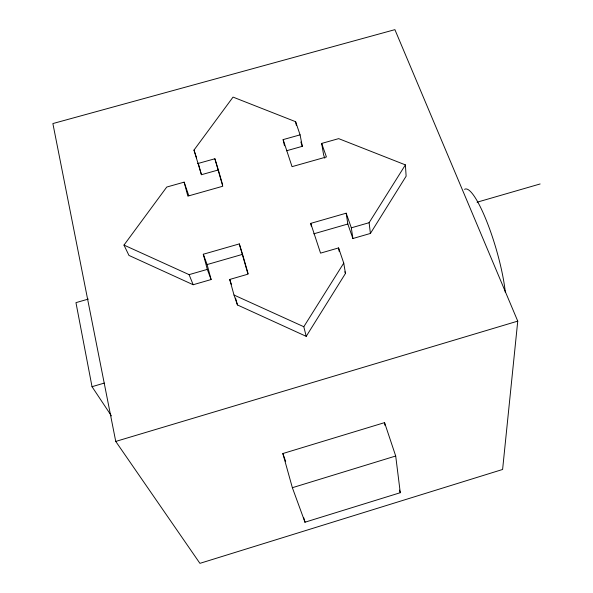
<?xml version="1.0" encoding="UTF-8"?>
<svg xmlns="http://www.w3.org/2000/svg" width="593" height="593" viewBox="0 0 593 593"><rect width="100%" height="100%" fill="white"/><g stroke="black" fill="none" stroke-linecap="round" stroke-linejoin="round"><path stroke-width="0.89" d="M517.748 321.124L502.605 469.471L199.923 563.35L115.746 441.422L52.873 123.559L394.901 29.65L517.748 321.124L115.746 441.422M188.789 195.712L184.141 182.147L166.752 187.047L123.981 245.079L128.955 255.42L193.17 284.736L211.108 279.548L207.313 269.385L203.288 254.249L239.298 243.908L247.978 274.166L229.713 279.459L234.013 295.04L237.452 304.958L306.218 336.35L345.467 273.44L343.747 263.107L338.573 247.918L320.554 253.137L310.747 223.376L346.179 213.198L351.323 227.831L352.894 238.519L370.41 233.449L406.131 176.195L405.397 164.884L338.67 138.636L321.673 143.424L323.608 154.84L324.779 158.19M306.218 336.35L303.809 326.728L343.747 263.107M370.41 233.449L369.105 222.701L405.397 164.884M222.642 184.897L218.35 169.954L201.435 174.713L193.985 150.096L233.042 97.096L295.611 121.698L300.088 134.856L302.319 146.323L286.486 150.778M304.987 522.203L400.282 492.709L395.701 456.01L384.56 422.631L282.846 453.534L292.364 487.698L304.987 522.203L303.735 517.748M292.364 487.698L395.701 456.01M88.32 299.08L75.956 302.645L92.026 386.695L104.286 383.085M477.061 202.213L540.127 183.963M203.288 254.249L207.12 264.56L242.574 254.345L248.133 273.736M313.793 233.82L347.824 224.021L346.179 213.198M123.981 245.079L189.093 274.641L207.313 269.385M351.323 227.831L369.105 222.701M197.706 163.572L214.881 158.761L218.35 169.954M284.462 145.759L283.128 139.614L300.088 134.856M234.013 295.04L303.809 326.728M92.026 386.695L111.432 415.893M189.093 274.641L193.17 284.736M282.846 453.534L285.663 461.376M321.673 143.424L326.424 156.945L292.045 166.655L283.128 139.614M347.824 224.021L352.894 238.519M229.713 279.459L231.448 284.499M300.836 141.972L302.319 146.323M344.896 271.764L345.467 273.44M193.985 150.096L196.579 157.879M399.423 490.092L400.282 492.709M239.298 243.908L242.3 253.478M214.881 158.761L222.76 186.246L187.848 196.113L184.141 182.147M198.225 163.127L201.435 174.713M235.562 298.101L237.452 304.958M207.12 264.56L211.108 279.548M310.747 223.376L311.288 226.052M295.611 121.698L296.307 125.264M338.573 247.918L339.174 251.41M384.56 422.631L384.939 425.329M464.556 189.36A65.979 12.861 73.7 0 1 486.964 221.938A65.979 12.861 73.7 0 1 505.355 292.549"/></g></svg>
